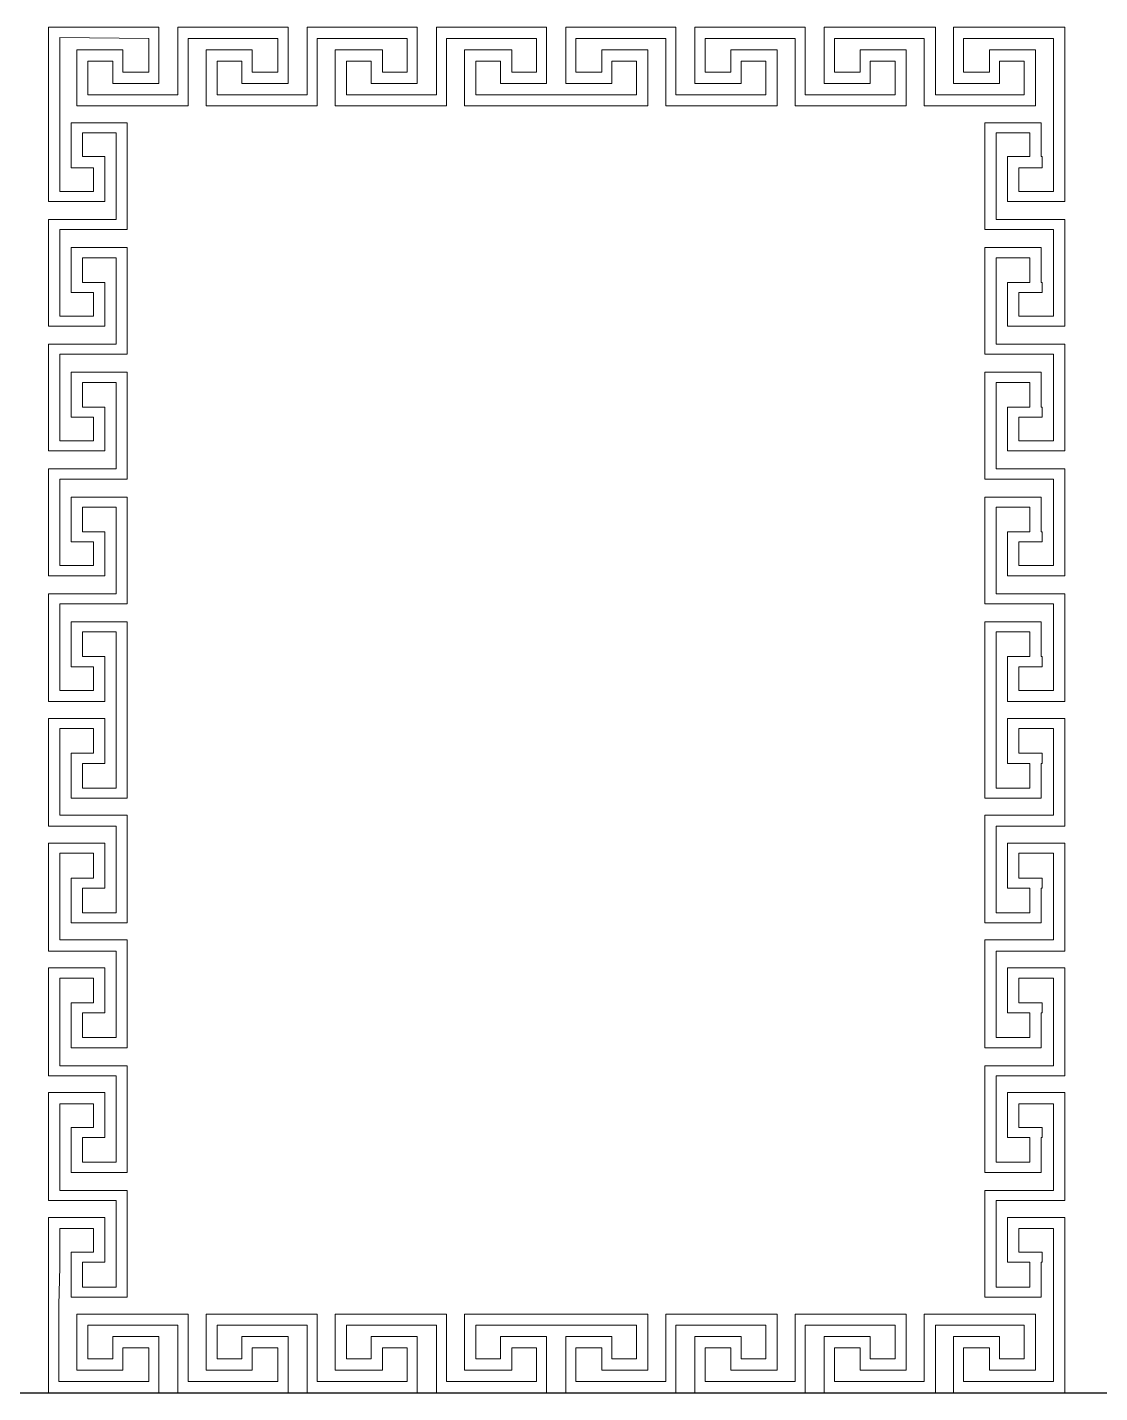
# Model space of a CAD drawing. Extents: x -66030 to 95157, y -13132 to 45879.
# Drawn here: x -36846 to -33119, y 24423 to 29168 of the extents above; entities that cross this region are included whole.
import ezdxf

# ---------------------------------------------------------------- set-up
doc = ezdxf.new("R2010")
doc.units = 0
doc.header["$LTSCALE"] = 100
doc.header["$MEASUREMENT"] = 0
doc.layers.get('0').update_dxf_attribs({"linetype": 'CONTINUOUS'})
doc.layers.add('3', color=11, linetype='CONTINUOUS')

msp = doc.modelspace()

# ---------------------------------------------------------------- linework, layer by layer
at = {"lineweight": 0}
for points in [[(-36771.7, 29168.3), (-36388.9, 29168.3), (-36388.9, 29160.5), (-36388.9, 29129.3), (-36388.9, 29012.1), (-36388.9, 28973), (-36424, 28973), (-36513.9, 28973), (-36529.5, 28973), (-36549, 28973), (-36549, 29051.1), (-36635, 29051.1), (-36635, 28934), (-36322.5, 28934), (-36322.5, 29168.3), (-36306.9, 29168.3), (-36287.3, 29168.3), (-35939.7, 29168.3), (-35939.7, 29160.5), (-35939.7, 29129.3), (-35939.7, 29012.1), (-35939.7, 28973), (-35974.9, 28973), (-36064.7, 28973), (-36080.3, 28973), (-36099.8, 28973), (-36099.8, 29051.1), (-36185.8, 29051.1), (-36185.8, 28934), (-35873.3, 28934), (-35873.3, 29168.3), (-35857.7, 29168.3), (-35838.1, 29168.3), (-35490.5, 29168.3), (-35490.5, 29160.5), (-35490.5, 29129.3), (-35490.5, 29012.1), (-35490.5, 28973), (-35525.7, 28973), (-35611.6, 28973), (-35631.1, 28973), (-35650.7, 28973), (-35650.7, 29051.1), (-35736.6, 29051.1), (-35736.6, 28934), (-35424.1, 28934), (-35424.1, 29168.3), (-35408.5, 29168.3), (-35389, 29168.3), (-35041.3, 29168.3), (-35041.3, 29160.5), (-35041.3, 29129.3), (-35041.3, 29012.1), (-35041.3, 28973), (-35076.5, 28973), (-35162.4, 28973), (-35181.9, 28973), (-35201.5, 28973), (-35201.5, 29051.1), (-35287.4, 29051.1), (-35287.4, 28934), (-35002.3, 28934), (-34998.4, 28934), (-34974.9, 28934), (-34971, 28934), (-34728.9, 28934), (-34728.9, 29051.1), (-34814.8, 29051.1), (-34814.8, 28973), (-34834.3, 28973), (-34849.9, 28973), (-34939.8, 28973), (-34974.9, 28973), (-34974.9, 29012.1), (-34974.9, 29129.3), (-34974.9, 29160.5), (-34974.9, 29168.3), (-34627.3, 29168.3), (-34607.8, 29168.3), (-34592.1, 29168.3), (-34592.1, 28934), (-34279.7, 28934), (-34279.7, 29051.1), (-34365.6, 29051.1), (-34365.6, 28973), (-34385.1, 28973), (-34400.8, 28973), (-34490.6, 28973), (-34525.7, 28973), (-34525.7, 29012.1), (-34525.7, 29129.3), (-34525.7, 29160.5), (-34525.7, 29168.3), (-34178.1, 29168.3), (-34158.6, 29168.3), (-34143, 29168.3), (-34143, 28934), (-33830.5, 28934), (-33830.5, 29051.1), (-33916.4, 29051.1), (-33916.4, 28973), (-33935.9, 28973), (-33951.6, 28973), (-34041.4, 28973), (-34076.6, 28973), (-34076.6, 29012.1), (-34076.6, 29129.3), (-34076.6, 29160.5), (-34076.6, 29168.3), (-33728.9, 29168.3), (-33709.4, 29168.3), (-33689.9, 29168.3), (-33689.9, 28934), (-33381.3, 28934), (-33381.3, 29051.1), (-33467.2, 29051.1), (-33467.2, 28973), (-33486.8, 28973), (-33502.4, 28973), (-33592.2, 28973), (-33627.4, 28973), (-33627.4, 29012.1), (-33627.4, 29129.3), (-33627.4, 29160.5), (-33627.4, 29168.3), (-33279.7, 29168.3), (-33260.2, 29168.3), (-33240.7, 29168.3), (-33240.7, 28961.3), (-33240.7, 28961.3), (-33240.7, 28941.8), (-33240.7, 28934), (-33240.7, 28934), (-33240.7, 28894.9), (-33240.7, 28894.9), (-33240.7, 28562.9), (-33248.5, 28562.9), (-33279.7, 28562.9), (-33400.8, 28562.9), (-33439.9, 28562.9), (-33439.9, 28598.1), (-33439.9, 28680.1), (-33439.9, 28699.6), (-33439.9, 28719.1), (-33361.8, 28719.1), (-33361.8, 28801.2), (-33478.9, 28801.2), (-33478.9, 28500.4), (-33478.9, 28500.4), (-33240.7, 28500.4), (-33240.7, 28480.9), (-33240.7, 28465.3), (-33240.7, 28129.3), (-33248.5, 28129.3), (-33279.7, 28129.3), (-33400.8, 28129.3), (-33439.9, 28129.3), (-33439.9, 28164.5), (-33439.9, 28246.5), (-33439.9, 28266), (-33439.9, 28281.7), (-33361.8, 28281.7), (-33361.8, 28367.6), (-33478.9, 28367.6), (-33478.9, 28066.8), (-33240.7, 28066.8), (-33240.7, 28047.3), (-33240.7, 28031.7), (-33240.7, 27695.8), (-33248.5, 27695.8), (-33279.7, 27695.8), (-33400.8, 27695.8), (-33439.9, 27695.8), (-33439.9, 27730.9), (-33439.9, 27813), (-33439.9, 27832.5), (-33439.9, 27848.1), (-33361.8, 27848.1), (-33361.8, 27934), (-33478.9, 27934), (-33478.9, 27633.3), (-33240.7, 27633.3), (-33240.7, 27613.7), (-33240.7, 27598.1), (-33240.7, 27262.2), (-33248.5, 27262.2), (-33279.7, 27262.2), (-33400.8, 27262.2), (-33439.9, 27262.2), (-33439.9, 27297.4), (-33439.9, 27379.4), (-33439.9, 27398.9), (-33439.9, 27414.5), (-33361.8, 27414.5), (-33361.8, 27500.5), (-33478.9, 27500.5), (-33478.9, 27199.7), (-33240.7, 27199.7), (-33240.7, 27180.2), (-33240.7, 27164.6), (-33240.7, 26824.7), (-33248.5, 26824.7), (-33279.7, 26824.7), (-33400.8, 26824.7), (-33439.9, 26824.7), (-33439.9, 26863.8), (-33439.9, 26945.8), (-33439.9, 26965.4), (-33439.9, 26981), (-33361.8, 26981), (-33361.8, 27066.9), (-33478.9, 27066.9), (-33478.9, 26828.7), (-33478.9, 26824.7), (-33478.9, 26805.2), (-33478.9, 26801.3), (-33478.9, 26524), (-33361.8, 26524), (-33361.8, 26609.9), (-33439.9, 26609.9), (-33439.9, 26629.4), (-33439.9, 26645.1), (-33439.9, 26731), (-33439.9, 26766.2), (-33400.8, 26766.2), (-33279.7, 26766.2), (-33248.5, 26766.2), (-33240.7, 26766.2), (-33240.7, 26430.2), (-33240.7, 26410.7), (-33240.7, 26391.2), (-33478.9, 26391.2), (-33478.9, 26090.4), (-33361.8, 26090.4), (-33361.8, 26176.4), (-33439.9, 26176.4), (-33439.9, 26192), (-33439.9, 26211.5), (-33439.9, 26297.4), (-33439.9, 26332.6), (-33400.8, 26332.6), (-33279.7, 26332.6), (-33248.5, 26332.6), (-33240.7, 26332.6), (-33240.7, 25996.7), (-33240.7, 25977.1), (-33240.7, 25957.6), (-33478.9, 25957.6), (-33478.9, 25656.9), (-33361.8, 25656.9), (-33361.8, 25742.8), (-33439.9, 25742.8), (-33439.9, 25758.4), (-33439.9, 25777.9), (-33439.9, 25863.9), (-33439.9, 25899), (-33400.8, 25899), (-33279.7, 25899), (-33248.5, 25899), (-33240.7, 25899), (-33240.7, 25559.2), (-33240.7, 25543.6), (-33240.7, 25524.1), (-33478.9, 25524.1), (-33478.9, 25223.3), (-33361.8, 25223.3), (-33361.8, 25309.2), (-33439.9, 25309.2), (-33439.9, 25324.9), (-33439.9, 25344.4), (-33439.9, 25426.4), (-33439.9, 25465.5), (-33400.8, 25465.5), (-33279.7, 25465.5), (-33248.5, 25465.5), (-33240.7, 25465.5), (-33240.7, 25125.6), (-33240.7, 25110), (-33240.7, 25090.5), (-33478.9, 25090.5), (-33478.9, 25090.5), (-33478.9, 24789.7), (-33361.8, 24789.7), (-33361.8, 24875.7), (-33439.9, 24875.7), (-33439.9, 24891.3), (-33439.9, 24910.8), (-33439.9, 24992.8), (-33439.9, 25031.9), (-33400.8, 25031.9), (-33279.7, 25031.9), (-33248.5, 25031.9), (-33240.7, 25031.9), (-33240.7, 24696), (-33240.7, 24696), (-33240.7, 24656.9), (-33240.7, 24656.9), (-33240.7, 24422.6), (-33627.4, 24422.6), (-33627.4, 24430.4), (-33627.4, 24461.6), (-33627.4, 24578.8), (-33627.4, 24617.9), (-33592.2, 24617.9), (-33502.4, 24617.9), (-33486.8, 24617.9), (-33467.2, 24617.9), (-33467.2, 24539.8), (-33381.3, 24539.8), (-33381.3, 24656.9), (-33689.9, 24656.9), (-33689.9, 24422.6), (-33709.4, 24422.6), (-33728.9, 24422.6), (-34076.6, 24422.6), (-34076.6, 24430.4), (-34076.6, 24461.6), (-34076.6, 24578.8), (-34076.6, 24617.9), (-34041.4, 24617.9), (-33951.6, 24617.9), (-33935.9, 24617.9), (-33916.4, 24617.9), (-33916.4, 24539.8), (-33830.5, 24539.8), (-33830.5, 24656.9), (-34143, 24656.9), (-34143, 24422.6), (-34158.6, 24422.6), (-34178.1, 24422.6), (-34525.7, 24422.6), (-34525.7, 24430.4), (-34525.7, 24461.6), (-34525.7, 24578.8), (-34525.7, 24617.9), (-34490.6, 24617.9), (-34400.8, 24617.9), (-34385.1, 24617.9), (-34365.6, 24617.9), (-34365.6, 24539.8), (-34279.7, 24539.8), (-34279.7, 24656.9), (-34592.1, 24656.9), (-34592.1, 24422.6), (-34607.8, 24422.6), (-34627.3, 24422.6), (-34974.9, 24422.6), (-34974.9, 24430.4), (-34974.9, 24461.6), (-34974.9, 24578.8), (-34974.9, 24617.9), (-34939.8, 24617.9), (-34849.9, 24617.9), (-34834.3, 24617.9), (-34814.8, 24617.9), (-34814.8, 24539.8), (-34728.9, 24539.8), (-34728.9, 24656.9), (-34971, 24656.9), (-34974.9, 24656.9), (-34998.4, 24656.9), (-35002.3, 24656.9), (-35287.4, 24656.9), (-35287.4, 24539.8), (-35201.5, 24539.8), (-35201.5, 24617.9), (-35181.9, 24617.9), (-35162.4, 24617.9), (-35076.5, 24617.9), (-35041.3, 24617.9), (-35041.3, 24578.8), (-35041.3, 24461.6), (-35041.3, 24430.4), (-35041.3, 24422.6), (-35389, 24422.6), (-35408.5, 24422.6), (-35424.1, 24422.6), (-35424.1, 24656.9), (-35736.6, 24656.9), (-35736.6, 24539.8), (-35650.7, 24539.8), (-35650.7, 24617.9), (-35631.1, 24617.9), (-35611.6, 24617.9), (-35525.7, 24617.9), (-35490.5, 24617.9), (-35490.5, 24578.8), (-35490.5, 24461.6), (-35490.5, 24430.4), (-35490.5, 24422.6), (-35838.1, 24422.6), (-35857.7, 24422.6), (-35873.3, 24422.6), (-35873.3, 24656.9), (-36185.8, 24656.9), (-36185.8, 24539.8), (-36099.8, 24539.8), (-36099.8, 24617.9), (-36080.3, 24617.9), (-36064.7, 24617.9), (-35974.9, 24617.9), (-35939.7, 24617.9), (-35939.7, 24578.8), (-35939.7, 24461.6), (-35939.7, 24430.4), (-35939.7, 24422.6), (-36287.3, 24422.6), (-36306.9, 24422.6), (-36322.5, 24422.6), (-36322.5, 24656.9), (-36635, 24656.9), (-36635, 24539.8), (-36549, 24539.8), (-36549, 24617.9), (-36529.5, 24617.9), (-36513.9, 24617.9), (-36424, 24617.9), (-36388.9, 24617.9), (-36388.9, 24578.8), (-36388.9, 24461.6), (-36388.9, 24430.4), (-36388.9, 24422.6), (-36771.7, 24422.6), (-36771.7, 25031.9), (-36763.9, 25031.9), (-36732.6, 25031.9), (-36615.4, 25031.9), (-36576.4, 25031.9), (-36576.4, 24992.8), (-36576.4, 24910.8), (-36576.4, 24891.3), (-36576.4, 24875.7), (-36654.5, 24875.7), (-36654.5, 24789.7), (-36537.3, 24789.7), (-36537.3, 25090.5), (-36537.3, 25090.5), (-36771.7, 25090.5), (-36771.7, 25110), (-36771.7, 25125.6), (-36771.7, 25465.5), (-36763.9, 25465.5), (-36732.6, 25465.5), (-36615.4, 25465.5), (-36576.4, 25465.5), (-36576.4, 25426.4), (-36576.4, 25344.4), (-36576.4, 25324.9), (-36576.4, 25309.2), (-36654.5, 25309.2), (-36654.5, 25223.3), (-36537.3, 25223.3), (-36537.3, 25524.1), (-36771.7, 25524.1), (-36771.7, 25543.6), (-36771.7, 25559.2), (-36771.7, 25899), (-36763.9, 25899), (-36732.6, 25899), (-36615.4, 25899), (-36576.4, 25899), (-36576.4, 25863.9), (-36576.4, 25777.9), (-36576.4, 25758.4), (-36576.4, 25742.8), (-36654.5, 25742.8), (-36654.5, 25656.9), (-36537.3, 25656.9), (-36537.3, 25957.6), (-36771.7, 25957.6), (-36771.7, 25977.1), (-36771.7, 25996.7), (-36771.7, 26332.6), (-36763.9, 26332.6), (-36732.6, 26332.6), (-36615.4, 26332.6), (-36576.4, 26332.6), (-36576.4, 26297.4), (-36576.4, 26211.5), (-36576.4, 26192), (-36576.4, 26176.4), (-36654.5, 26176.4), (-36654.5, 26090.4), (-36537.3, 26090.4), (-36537.3, 26391.2), (-36771.7, 26391.2), (-36771.7, 26410.7), (-36771.7, 26430.2), (-36771.7, 26766.2), (-36763.9, 26766.2), (-36732.6, 26766.2), (-36615.4, 26766.2), (-36576.4, 26766.2), (-36576.4, 26731), (-36576.4, 26645.1), (-36576.4, 26629.4), (-36576.4, 26609.9), (-36654.5, 26609.9), (-36654.5, 26524), (-36537.3, 26524), (-36537.3, 26801.3), (-36537.3, 26805.2), (-36537.3, 26824.7), (-36537.3, 26828.7), (-36537.3, 27066.9), (-36654.5, 27066.9), (-36654.5, 26981), (-36576.4, 26981), (-36576.4, 26965.4), (-36576.4, 26945.8), (-36576.4, 26863.8), (-36576.4, 26824.7), (-36615.4, 26824.7), (-36732.6, 26824.7), (-36763.9, 26824.7), (-36771.7, 26824.7), (-36771.7, 27164.6), (-36771.7, 27180.2), (-36771.7, 27199.7), (-36537.3, 27199.7), (-36537.3, 27500.5), (-36654.5, 27500.5), (-36654.5, 27414.5), (-36576.4, 27414.5), (-36576.4, 27398.9), (-36576.4, 27379.4), (-36576.4, 27297.4), (-36576.4, 27262.2), (-36615.4, 27262.2), (-36732.6, 27262.2), (-36763.9, 27262.2), (-36771.7, 27262.2), (-36771.7, 27598.1), (-36771.7, 27613.7), (-36771.7, 27633.3), (-36537.3, 27633.3), (-36537.3, 27934), (-36654.5, 27934), (-36654.5, 27848.1), (-36576.4, 27848.1), (-36576.4, 27832.5), (-36576.4, 27813), (-36576.4, 27730.9), (-36576.4, 27695.8), (-36615.4, 27695.8), (-36732.6, 27695.8), (-36763.9, 27695.8), (-36771.7, 27695.8), (-36771.7, 28031.7), (-36771.7, 28047.3), (-36771.7, 28066.8), (-36537.3, 28066.8), (-36537.3, 28367.6), (-36654.5, 28367.6), (-36654.5, 28281.7), (-36576.4, 28281.7), (-36576.4, 28266), (-36576.4, 28246.5), (-36576.4, 28164.5), (-36576.4, 28129.3), (-36615.4, 28129.3), (-36732.6, 28129.3), (-36763.9, 28129.3), (-36771.7, 28129.3), (-36771.7, 28465.3), (-36771.7, 28480.9), (-36771.7, 28500.4), (-36537.3, 28500.4), (-36537.3, 28500.4), (-36537.3, 28801.2), (-36654.5, 28801.2), (-36654.5, 28719.1), (-36576.4, 28719.1), (-36576.4, 28699.6), (-36576.4, 28680.1), (-36576.4, 28598.1), (-36576.4, 28562.9), (-36615.4, 28562.9), (-36732.6, 28562.9), (-36763.9, 28562.9), (-36771.7, 28562.9), (-36771.7, 29168.3)], [(-33279.7, 29129.3), (-33592.2, 29129.3), (-33592.2, 29012.1), (-33502.4, 29012.1), (-33502.4, 29090.2), (-33467.2, 29090.2), (-33467.2, 29090.2), (-33342.2, 29090.2), (-33342.2, 29066.8), (-33342.2, 29051.1), (-33342.2, 28934), (-33342.2, 28894.9), (-33381.3, 28894.9), (-33689.9, 28894.9), (-33728.9, 28894.9), (-33728.9, 28934), (-33728.9, 29129.3), (-34041.4, 29129.3), (-34041.4, 29012.1), (-33951.6, 29012.1), (-33951.6, 29090.2), (-33916.4, 29090.2), (-33916.4, 29090.2), (-33791.4, 29090.2), (-33791.4, 29066.8), (-33791.4, 29051.1), (-33791.4, 28934), (-33791.4, 28894.9), (-33830.5, 28894.9), (-34143, 28894.9), (-34178.1, 28894.9), (-34178.1, 28934), (-34178.1, 29129.3), (-34490.6, 29129.3), (-34490.6, 29012.1), (-34400.8, 29012.1), (-34400.8, 29090.2), (-34365.6, 29090.2), (-34365.6, 29090.2), (-34240.6, 29090.2), (-34240.6, 29066.8), (-34240.6, 29051.1), (-34240.6, 28934), (-34240.6, 28894.9), (-34279.7, 28894.9), (-34592.1, 28894.9), (-34627.3, 28894.9), (-34627.3, 28934), (-34627.3, 29129.3), (-34939.8, 29129.3), (-34939.8, 29012.1), (-34849.9, 29012.1), (-34849.9, 29090.2), (-34814.8, 29090.2), (-34814.8, 29090.2), (-34689.8, 29090.2), (-34689.8, 29066.8), (-34689.8, 29051.1), (-34689.8, 28934), (-34689.8, 28894.9), (-34728.9, 28894.9), (-34971, 28894.9), (-34974.9, 28894.9), (-34998.4, 28894.9), (-35002.3, 28894.9), (-35287.4, 28894.9), (-35326.5, 28894.9), (-35326.5, 28934), (-35326.5, 29051.1), (-35326.5, 29066.8), (-35326.5, 29090.2), (-35201.5, 29090.2), (-35201.5, 29090.2), (-35162.4, 29090.2), (-35162.4, 29012.1), (-35076.5, 29012.1), (-35076.5, 29129.3), (-35389, 29129.3), (-35389, 28934), (-35389, 28894.9), (-35424.1, 28894.9), (-35736.6, 28894.9), (-35775.7, 28894.9), (-35775.7, 28934), (-35775.7, 29051.1), (-35775.7, 29066.8), (-35775.7, 29090.2), (-35650.7, 29090.2), (-35650.7, 29090.2), (-35611.6, 29090.2), (-35611.6, 29012.1), (-35525.7, 29012.1), (-35525.7, 29129.3), (-35838.1, 29129.3), (-35838.1, 28934), (-35838.1, 28894.9), (-35873.3, 28894.9), (-36185.8, 28894.9), (-36224.8, 28894.9), (-36224.8, 28934), (-36224.8, 29051.1), (-36224.8, 29066.8), (-36224.8, 29090.2), (-36099.8, 29090.2), (-36099.8, 29090.2), (-36064.7, 29090.2), (-36064.7, 29012.1), (-35974.9, 29012.1), (-35974.9, 29129.3), (-36287.3, 29129.3), (-36287.3, 28934), (-36287.3, 28894.9), (-36322.5, 28894.9), (-36635, 28894.9), (-36674, 28894.9), (-36674, 28934), (-36674, 29051.1), (-36674, 29066.8), (-36674, 29090.2), (-36549, 29090.2), (-36549, 29090.2), (-36513.9, 29090.2), (-36513.9, 29012.1), (-36424, 29012.1), (-36424, 29129.3), (-36732.6, 29133.2), (-36732.6, 28598.1), (-36615.4, 28598.1), (-36615.4, 28680.1), (-36693.6, 28680.1), (-36693.6, 28719.1), (-36693.6, 28719.1), (-36693.6, 28836.3), (-36670.1, 28836.3), (-36654.5, 28836.3), (-36537.3, 28836.3), (-36498.3, 28836.3), (-36498.3, 28801.2), (-36498.3, 28500.4), (-36498.3, 28500.4), (-36498.3, 28465.3), (-36537.3, 28465.3), (-36732.6, 28465.3), (-36732.6, 28164.5), (-36615.4, 28164.5), (-36615.4, 28246.5), (-36693.6, 28246.5), (-36693.6, 28281.7), (-36693.6, 28281.7), (-36693.6, 28402.8), (-36670.1, 28402.8), (-36654.5, 28402.8), (-36537.3, 28402.8), (-36498.3, 28402.8), (-36498.3, 28367.6), (-36498.3, 28066.8), (-36498.3, 28031.7), (-36537.3, 28031.7), (-36732.6, 28031.7), (-36732.6, 27730.9), (-36615.4, 27730.9), (-36615.4, 27813), (-36693.6, 27813), (-36693.6, 27848.1), (-36693.6, 27848.1), (-36693.6, 27969.2), (-36670.1, 27969.2), (-36654.5, 27969.2), (-36537.3, 27969.2), (-36498.3, 27969.2), (-36498.3, 27934), (-36498.3, 27633.3), (-36498.3, 27598.1), (-36537.3, 27598.1), (-36732.6, 27598.1), (-36732.6, 27297.4), (-36615.4, 27297.4), (-36615.4, 27379.4), (-36693.6, 27379.4), (-36693.6, 27414.5), (-36693.6, 27414.5), (-36693.6, 27535.6), (-36670.1, 27535.6), (-36654.5, 27535.6), (-36537.3, 27535.6), (-36498.3, 27535.6), (-36498.3, 27500.5), (-36498.3, 27199.7), (-36498.3, 27164.6), (-36537.3, 27164.6), (-36732.6, 27164.6), (-36732.6, 26863.8), (-36615.4, 26863.8), (-36615.4, 26945.8), (-36693.6, 26945.8), (-36693.6, 26981), (-36693.6, 26981), (-36693.6, 27102.1), (-36670.1, 27102.1), (-36654.5, 27102.1), (-36537.3, 27102.1), (-36498.3, 27102.1), (-36498.3, 27066.9), (-36498.3, 26828.7), (-36498.3, 26824.7), (-36498.3, 26805.2), (-36498.3, 26801.3), (-36498.3, 26524), (-36498.3, 26488.8), (-36537.3, 26488.8), (-36654.5, 26488.8), (-36670.1, 26488.8), (-36693.6, 26488.8), (-36693.6, 26609.9), (-36693.6, 26609.9), (-36693.6, 26645.1), (-36615.4, 26645.1), (-36615.4, 26731), (-36732.6, 26731), (-36732.6, 26430.2), (-36537.3, 26430.2), (-36498.3, 26430.2), (-36498.3, 26391.2), (-36498.3, 26090.4), (-36498.3, 26055.3), (-36537.3, 26055.3), (-36654.5, 26055.3), (-36670.1, 26055.3), (-36693.6, 26055.3), (-36693.6, 26176.4), (-36693.6, 26176.4), (-36693.6, 26211.5), (-36615.4, 26211.5), (-36615.4, 26297.4), (-36732.6, 26297.4), (-36732.6, 25996.7), (-36537.3, 25996.7), (-36498.3, 25996.7), (-36498.3, 25957.6), (-36498.3, 25656.9), (-36498.3, 25621.7), (-36537.3, 25621.7), (-36654.5, 25621.7), (-36670.1, 25621.7), (-36693.6, 25621.7), (-36693.6, 25742.8), (-36693.6, 25742.8), (-36693.6, 25777.9), (-36615.4, 25777.9), (-36615.4, 25863.9), (-36732.6, 25863.9), (-36732.6, 25559.2), (-36537.3, 25559.2), (-36498.3, 25559.2), (-36498.3, 25524.1), (-36498.3, 25223.3), (-36498.3, 25188.1), (-36537.3, 25188.1), (-36654.5, 25188.1), (-36670.1, 25188.1), (-36693.6, 25188.1), (-36693.6, 25309.2), (-36693.6, 25309.2), (-36693.6, 25344.4), (-36615.4, 25344.4), (-36615.4, 25426.4), (-36732.6, 25426.4), (-36732.6, 25125.6), (-36537.3, 25125.6), (-36498.3, 25125.6), (-36498.3, 25090.5), (-36498.3, 24789.7), (-36498.3, 24754.6), (-36537.3, 24754.6), (-36654.5, 24754.6), (-36670.1, 24754.6), (-36693.6, 24754.6), (-36693.6, 24875.7), (-36693.6, 24875.7), (-36693.6, 24910.8), (-36615.4, 24910.8), (-36615.4, 24992.8), (-36732.6, 24992.8), (-36732.6, 24860), (-36736.5, 24727.2), (-36736.5, 24594.4), (-36736.5, 24461.6), (-36424, 24461.6), (-36424, 24578.8), (-36513.9, 24578.8), (-36513.9, 24500.7), (-36549, 24500.7), (-36549, 24500.7), (-36674, 24500.7), (-36674, 24524.1), (-36674, 24539.8), (-36674, 24656.9), (-36674, 24696), (-36635, 24696), (-36322.5, 24696), (-36287.3, 24696), (-36287.3, 24656.9), (-36287.3, 24461.6), (-35974.9, 24461.6), (-35974.9, 24578.8), (-36064.7, 24578.8), (-36064.7, 24500.7), (-36099.8, 24500.7), (-36099.8, 24500.7), (-36224.8, 24500.7), (-36224.8, 24524.1), (-36224.8, 24539.8), (-36224.8, 24656.9), (-36224.8, 24696), (-36185.8, 24696), (-35873.3, 24696), (-35838.1, 24696), (-35838.1, 24656.9), (-35838.1, 24461.6), (-35525.7, 24461.6), (-35525.7, 24578.8), (-35611.6, 24578.8), (-35611.6, 24500.7), (-35650.7, 24500.7), (-35650.7, 24500.7), (-35775.7, 24500.7), (-35775.7, 24524.1), (-35775.7, 24539.8), (-35775.7, 24656.9), (-35775.7, 24696), (-35736.6, 24696), (-35424.1, 24696), (-35389, 24696), (-35389, 24656.9), (-35389, 24461.6), (-35076.5, 24461.6), (-35076.5, 24578.8), (-35162.4, 24578.8), (-35162.4, 24500.7), (-35201.5, 24500.7), (-35201.5, 24500.7), (-35326.5, 24500.7), (-35326.5, 24524.1), (-35326.5, 24539.8), (-35326.5, 24656.9), (-35326.5, 24696), (-35287.4, 24696), (-35002.3, 24696), (-34998.4, 24696), (-34974.9, 24696), (-34971, 24696), (-34728.9, 24696), (-34689.8, 24696), (-34689.8, 24656.9), (-34689.8, 24539.8), (-34689.8, 24524.1), (-34689.8, 24500.7), (-34814.8, 24500.7), (-34814.8, 24500.7), (-34849.9, 24500.7), (-34849.9, 24578.8), (-34939.8, 24578.8), (-34939.8, 24461.6), (-34627.3, 24461.6), (-34627.3, 24656.9), (-34627.3, 24696), (-34592.1, 24696), (-34279.7, 24696), (-34240.6, 24696), (-34240.6, 24656.9), (-34240.6, 24539.8), (-34240.6, 24524.1), (-34240.6, 24500.7), (-34365.6, 24500.7), (-34365.6, 24500.7), (-34400.8, 24500.7), (-34400.8, 24578.8), (-34490.6, 24578.8), (-34490.6, 24461.6), (-34178.1, 24461.6), (-34178.1, 24656.9), (-34178.1, 24696), (-34143, 24696), (-33830.5, 24696), (-33791.4, 24696), (-33791.4, 24656.9), (-33791.4, 24539.8), (-33791.4, 24524.1), (-33791.4, 24500.7), (-33916.4, 24500.7), (-33916.4, 24500.7), (-33951.6, 24500.7), (-33951.6, 24578.8), (-34041.4, 24578.8), (-34041.4, 24461.6), (-33728.9, 24461.6), (-33728.9, 24656.9), (-33728.9, 24696), (-33689.9, 24696), (-33381.3, 24696), (-33342.2, 24696), (-33342.2, 24656.9), (-33342.2, 24539.8), (-33342.2, 24524.1), (-33342.2, 24500.7), (-33467.2, 24500.7), (-33467.2, 24500.7), (-33502.4, 24500.7), (-33502.4, 24578.8), (-33592.2, 24578.8), (-33592.2, 24461.6), (-33279.7, 24461.6), (-33279.7, 24594.4), (-33279.7, 24727.2), (-33279.7, 24860), (-33279.7, 24992.8), (-33400.8, 24992.8), (-33400.8, 24910.8), (-33318.8, 24910.8), (-33318.8, 24875.7), (-33322.7, 24875.7), (-33322.7, 24754.6), (-33346.1, 24754.6), (-33361.8, 24754.6), (-33478.9, 24754.6), (-33518, 24754.6), (-33518, 24789.7), (-33518, 25090.5), (-33518, 25125.6), (-33478.9, 25125.6), (-33279.7, 25125.6), (-33279.7, 25426.4), (-33400.8, 25426.4), (-33400.8, 25344.4), (-33318.8, 25344.4), (-33318.8, 25309.2), (-33322.7, 25309.2), (-33322.7, 25188.1), (-33346.1, 25188.1), (-33361.8, 25188.1), (-33478.9, 25188.1), (-33518, 25188.1), (-33518, 25223.3), (-33518, 25524.1), (-33518, 25559.2), (-33478.9, 25559.2), (-33279.7, 25559.2), (-33279.7, 25863.9), (-33400.8, 25863.9), (-33400.8, 25777.9), (-33318.8, 25777.9), (-33318.8, 25742.8), (-33322.7, 25742.8), (-33322.7, 25621.7), (-33346.1, 25621.7), (-33361.8, 25621.7), (-33478.9, 25621.7), (-33518, 25621.7), (-33518, 25656.9), (-33518, 25957.6), (-33518, 25996.7), (-33478.9, 25996.7), (-33279.7, 25996.7), (-33279.7, 26297.4), (-33400.8, 26297.4), (-33400.8, 26211.5), (-33318.8, 26211.5), (-33318.8, 26176.4), (-33322.7, 26176.4), (-33322.7, 26055.3), (-33346.1, 26055.3), (-33361.8, 26055.3), (-33478.9, 26055.3), (-33518, 26055.3), (-33518, 26090.4), (-33518, 26391.2), (-33518, 26430.2), (-33478.9, 26430.2), (-33279.7, 26430.2), (-33279.7, 26731), (-33400.8, 26731), (-33400.8, 26645.1), (-33318.8, 26645.1), (-33318.8, 26609.9), (-33322.7, 26609.9), (-33322.7, 26488.8), (-33346.1, 26488.8), (-33361.8, 26488.8), (-33478.9, 26488.8), (-33518, 26488.8), (-33518, 26524), (-33518, 26801.3), (-33518, 26805.2), (-33518, 26824.7), (-33518, 26828.7), (-33518, 27066.9), (-33518, 27102.1), (-33478.9, 27102.1), (-33361.8, 27102.1), (-33346.1, 27102.1), (-33322.7, 27102.1), (-33322.7, 26981), (-33318.8, 26981), (-33318.8, 26945.8), (-33400.8, 26945.8), (-33400.8, 26863.8), (-33279.7, 26863.8), (-33279.7, 27164.6), (-33478.9, 27164.6), (-33518, 27164.6), (-33518, 27199.7), (-33518, 27500.5), (-33518, 27535.6), (-33478.9, 27535.6), (-33361.8, 27535.6), (-33346.1, 27535.6), (-33322.7, 27535.6), (-33322.7, 27414.5), (-33318.8, 27414.5), (-33318.8, 27379.4), (-33400.8, 27379.4), (-33400.8, 27297.4), (-33279.7, 27297.4), (-33279.7, 27598.1), (-33478.9, 27598.1), (-33518, 27598.1), (-33518, 27633.3), (-33518, 27934), (-33518, 27969.2), (-33478.9, 27969.2), (-33361.8, 27969.2), (-33346.1, 27969.2), (-33322.7, 27969.2), (-33322.7, 27848.1), (-33318.8, 27848.1), (-33318.8, 27813), (-33400.8, 27813), (-33400.8, 27730.9), (-33279.7, 27730.9), (-33279.7, 28031.7), (-33478.9, 28031.7), (-33518, 28031.7), (-33518, 28066.8), (-33518, 28367.6), (-33518, 28402.8), (-33478.9, 28402.8), (-33361.8, 28402.8), (-33346.1, 28402.8), (-33322.7, 28402.8), (-33322.7, 28281.7), (-33318.8, 28281.7), (-33318.8, 28246.5), (-33400.8, 28246.5), (-33400.8, 28164.5), (-33279.7, 28164.5), (-33279.7, 28465.3), (-33478.9, 28465.3), (-33518, 28465.3), (-33518, 28500.4), (-33518, 28500.4), (-33518, 28801.2), (-33518, 28836.3), (-33478.9, 28836.3), (-33361.8, 28836.3), (-33346.1, 28836.3), (-33322.7, 28836.3), (-33322.7, 28719.1), (-33318.8, 28719.1), (-33318.8, 28680.1), (-33400.8, 28680.1), (-33400.8, 28598.1), (-33279.7, 28598.1), (-33279.7, 29129.3)]]:
    msp.add_lwpolyline(points, close=True, dxfattribs=at)
at = {"layer": '3'}
msp.add_line((-66009.4, 24422.6), (95156.9, 24422.6), dxfattribs=at)

doc.saveas('drawing.dxf')
